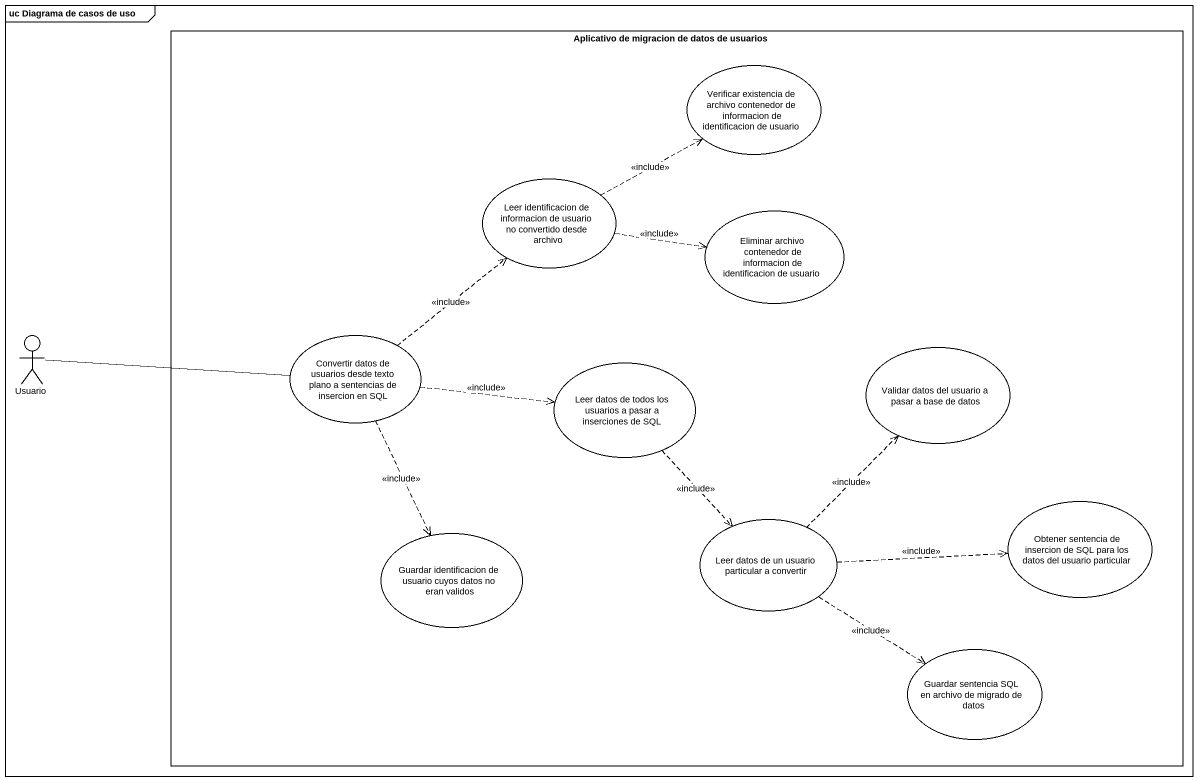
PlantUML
@startuml
mainframe uc Diagrama de casos de uso
rectangle "Aplicativo de migracion de datos de usuarios" as Aplicativo_de_migracion_de {
  usecase "Verificar existencia de archivo contenedor de informacion de identificacion de usuario" as Verificar_existencia_de
  usecase "Leer identificacion de informacion de usuario no convertido desde archivo" as Leer_identificacion_de
  usecase "Eliminar archivo contenedor de informacion de identificacion de usuario" as Eliminar_archivo_contenedor
  usecase "Convertir datos de usuarios desde texto plano a sentencias de insercion en SQL" as Convertir_datos_de_usuarios
  usecase "Validar datos del usuario a pasar a base de datos" as Validar_datos_del_usuario_a
  usecase "Leer datos de todos los usuarios a pasar a inserciones de SQL" as Leer_datos_de_todos_los
  usecase "Obtener sentencia de insercion de SQL para los datos del usuario particular" as Obtener_sentencia_de
  usecase "Guardar identificacion de usuario cuyos datos no eran validos" as Guardar_identificacion_de
  usecase "Leer datos de un usuario particular a convertir" as Leer_datos_de_un_usuario
  usecase "Guardar sentencia SQL en archivo de migrado de datos" as Guardar_sentencia_SQL_en
}
actor Usuario
Leer_identificacion_de .right.> Verificar_existencia_de : <<include>>
Leer_identificacion_de .right.> Eliminar_archivo_contenedor : <<include>>
Usuario -right- Convertir_datos_de_usuarios
Convertir_datos_de_usuarios .up.> Leer_identificacion_de : <<include>>
Convertir_datos_de_usuarios .right.> Leer_datos_de_todos_los : <<include>>
Convertir_datos_de_usuarios ..> Guardar_identificacion_de : <<include>>
Leer_datos_de_todos_los ..> Leer_datos_de_un_usuario : <<include>>
Leer_datos_de_un_usuario .up.> Validar_datos_del_usuario_a : <<include>>
Leer_datos_de_un_usuario .right.> Obtener_sentencia_de : <<include>>
Leer_datos_de_un_usuario ..> Guardar_sentencia_SQL_en : <<include>>
@enduml
